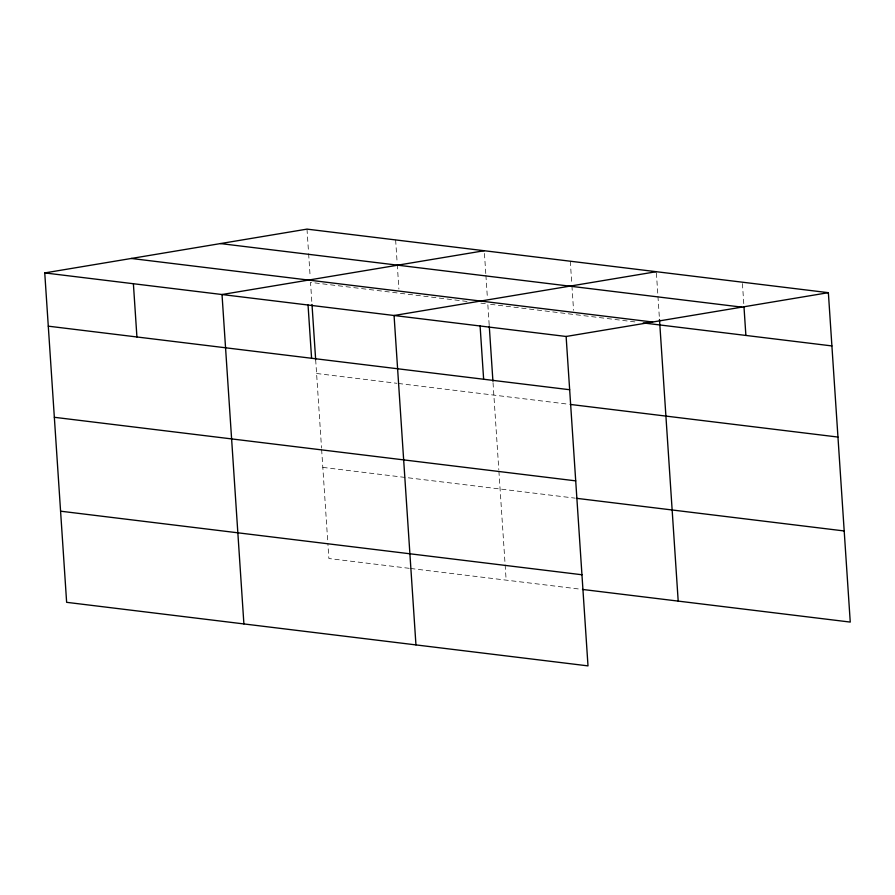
<?xml version="1.0" encoding="UTF-8"?>
<svg xmlns="http://www.w3.org/2000/svg" width="895" height="895" viewBox="0 0 895 895"><rect width="100%" height="100%" fill="white"/><g stroke="black" fill="none" stroke-linecap="round" stroke-linejoin="round"><path stroke-width="0.67" stroke-dasharray="4.47 3.36" d="M467.022 301.447L310.531 282.373L311.907 303.081M480.872 303.136L487.797 303.976L489.263 326.071M490.572 304.322L634.879 321.909M316.584 373.495L396.91 383.295M398.297 383.463L568.784 404.249M322.826 467.391L575.015 498.135M409.205 568.314L328.879 558.525L327.872 543.332M410.581 568.482L581.068 589.268M742.436 283.558L743.89 305.408M656.404 273.065L657.859 294.914M657.948 296.279L659.492 319.493M570.294 261.217L571.838 284.431M571.927 285.796L573.561 310.375M484.441 253.453L485.806 273.937M485.895 275.302L487.35 297.151M493.033 382.68L498.806 469.674M498.895 471.05L505.037 563.559M505.138 564.946L506.145 580.139M395.635 239.916L397.167 263.13M397.268 264.495L398.89 289.074M306.996 229.12L308.54 252.323M308.63 253.688L310.173 276.902M315.666 359.689L321.54 448.059M321.629 449.435L327.771 541.956"/><path stroke-width="1.34" d="M44.75 272.919L566.121 336.475L588.004 665.88L66.633 602.324L44.75 272.919L306.996 229.12L828.367 292.676L850.25 622.081L582.455 589.436M484.262 250.723L222.016 294.522L243.899 623.938M656.315 271.7L394.068 315.499L415.951 644.903M566.121 336.475L828.367 292.676M220.461 243.574L741.832 307.13M131.296 258.465L652.668 322.021M643.203 322.927L831.902 345.929M48.285 326.172L569.656 389.728M570.171 404.417L837.966 437.062M54.338 417.294L575.709 480.861M576.402 498.302L844.198 530.959M60.58 511.19L581.951 574.758M743.98 306.772L745.882 335.446M659.492 319.493L678.197 601.104M489.263 326.071L492.932 381.304M480.1 325.993L483.636 379.245M311.997 304.457L315.666 359.689M308.048 305.016L311.583 358.268M133.389 283.726L136.924 336.979"/></g></svg>
